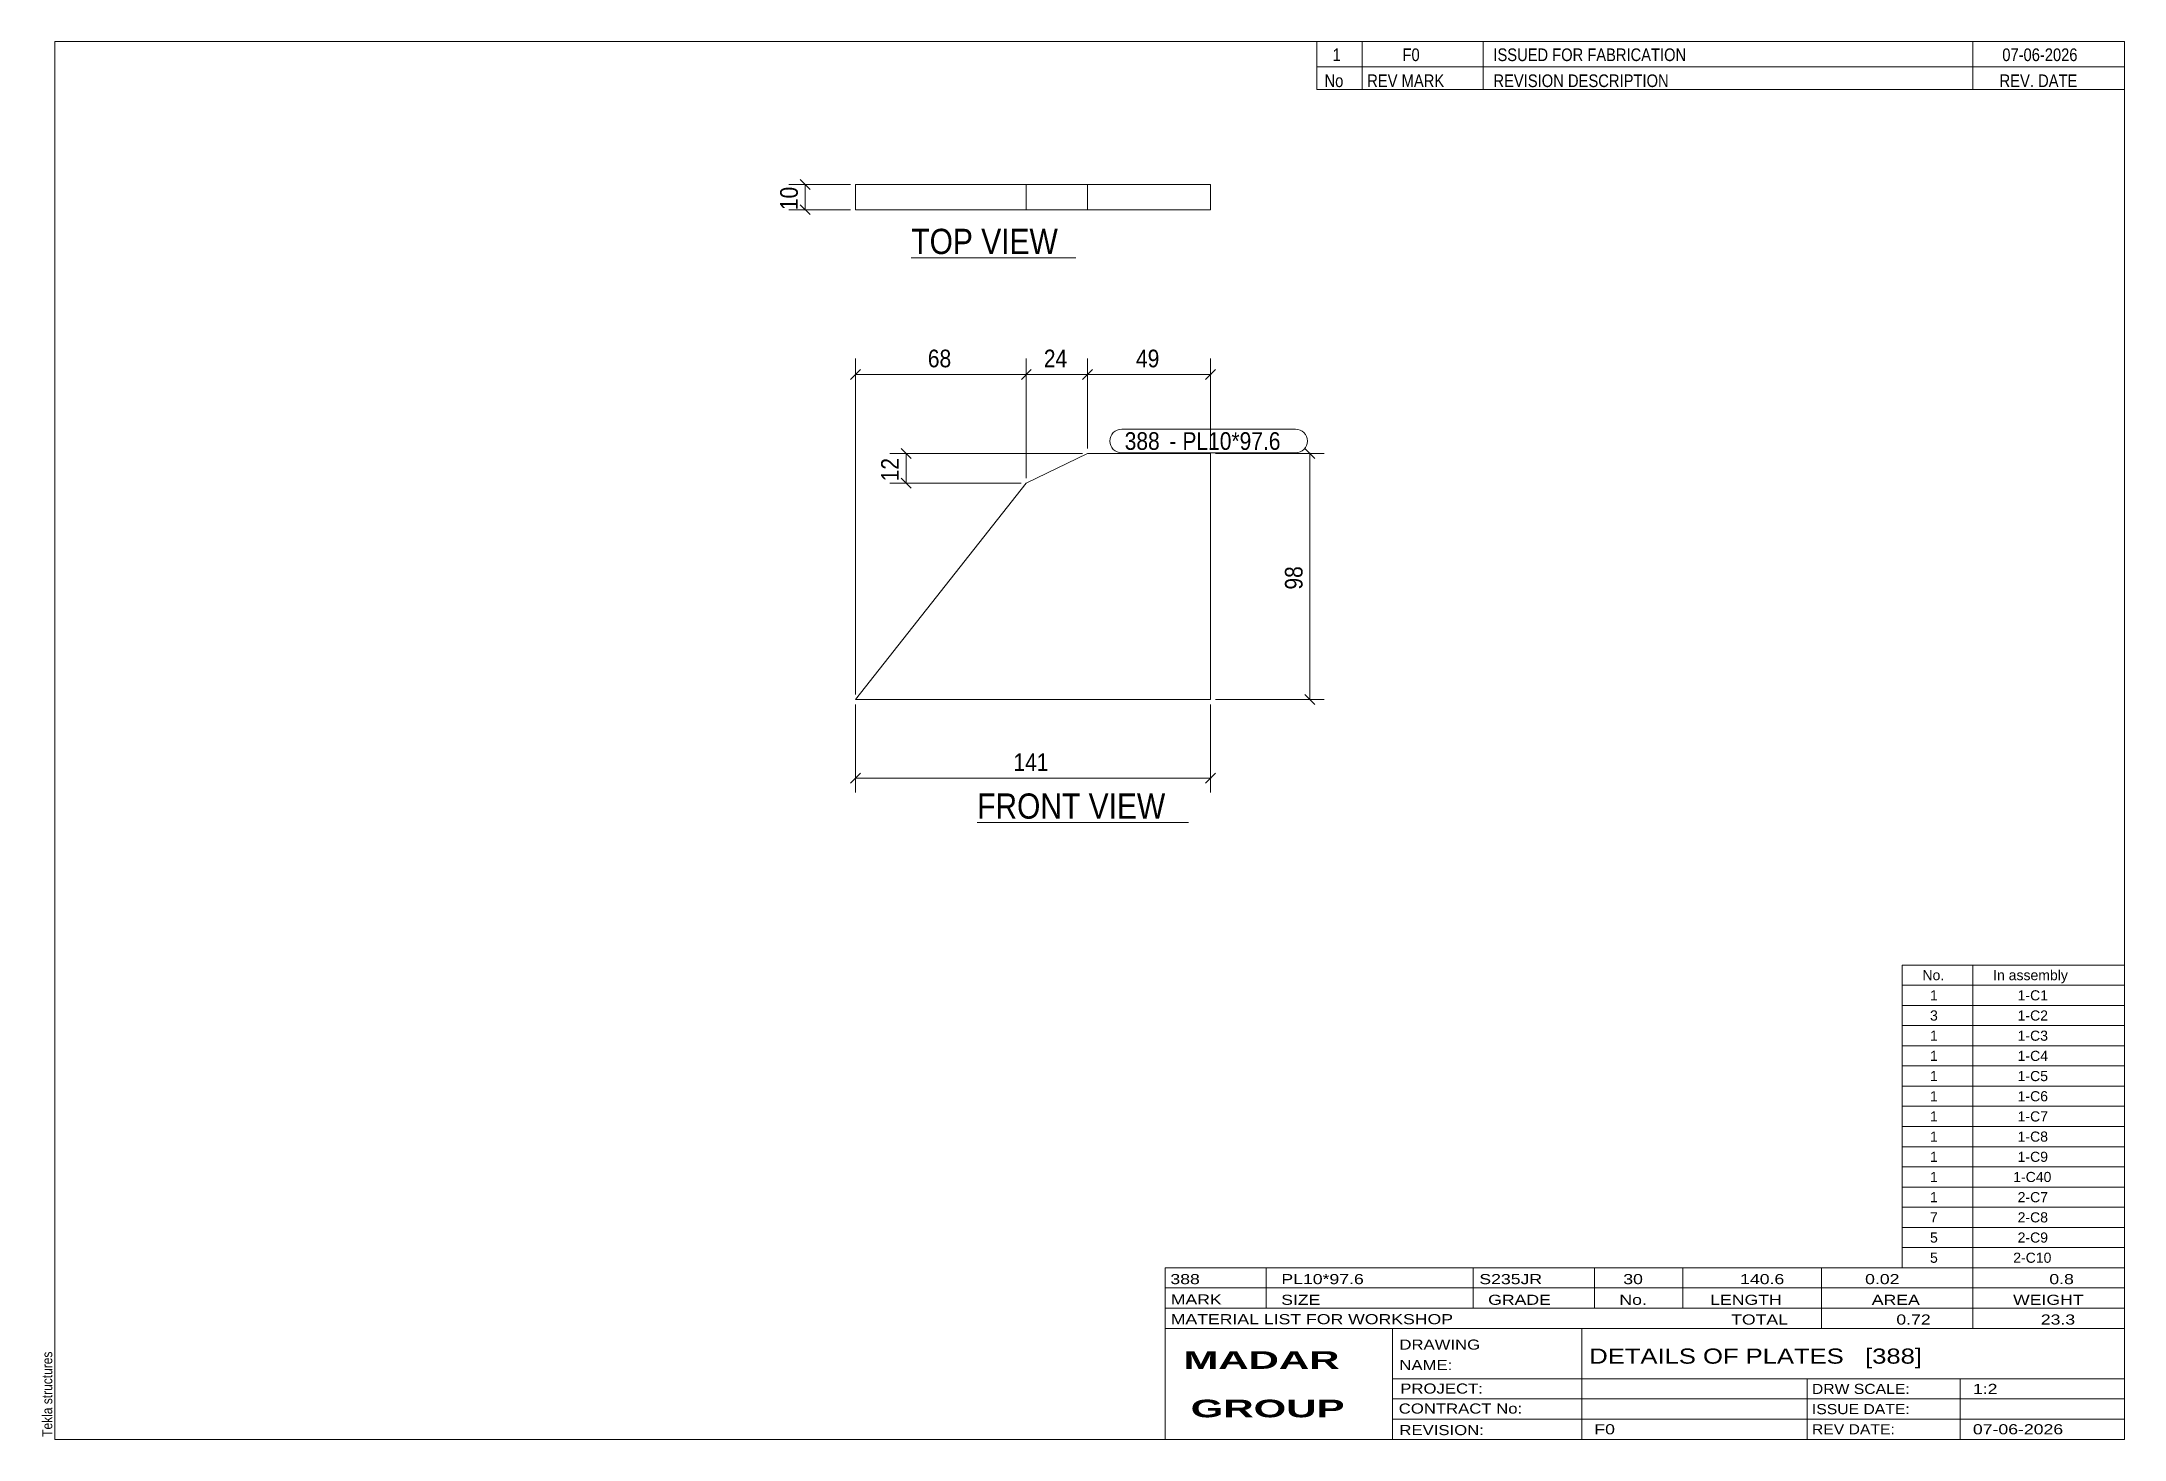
# Model space of a CAD drawing. Header units: millimetres. Extents: x 2 to 415, y 5 to 282.
import ezdxf

# ---------------------------------------------------------------- set-up
doc = ezdxf.new("R2010")
doc.units = ezdxf.units.MM
doc.linetypes.add('XKITLINE00', pattern=[0])
doc.linetypes.add('XKITLINE02', pattern=[4, 2, -2])
for name, color, linetype, lineweight in [('Dimensions', 7, 'Continuous', 0), ('DrawingSheet', 5, 'Continuous', 0), ('OtherObjectType', 7, 'Continuous', 0), ('Part', 2, 'Continuous', 0), ('PartMark', 7, 'Continuous', 0)]:
    doc.layers.add(name, color=color, linetype=linetype, lineweight=lineweight)
doc.styles.add('ARIAL', font='ARIAL.TTF')
doc.styles.add('ARIAL_BOLD', font='ARIALBD.TTF')
doc.styles.add('ARIAL_NARROW', font='ARIALN.TTF')

# ---------------------------------------------------------------- blocks, each defined once
blk = doc.blocks.new('*A1')
at = {"layer": 'Part', "color": 2, "linetype": 'XKITLINE00', "lineweight": 0}
for p, q in [((209.61, 200.4), (197.47, 194.51)), ((209.61, 200.4), (233.97, 200.4)), ((233.97, 200.4), (233.97, 151.61)), ((197.47, 194.51), (163.65, 151.61)), ((163.65, 151.61), (233.97, 151.61))]:
    blk.add_line(p, q, dxfattribs=at)
blk = doc.blocks.new('*A2')
at = {"layer": 'Part', "color": 2, "linetype": 'XKITLINE00', "lineweight": 0}
for p, q in [((163.65, 248.7), (163.65, 253.7)), ((163.65, 253.7), (209.61, 253.7)), ((197.47, 248.7), (197.47, 253.7)), ((209.61, 248.7), (209.61, 253.7)), ((233.97, 253.7), (209.61, 253.7)), ((233.97, 253.7), (233.97, 253.7)), ((233.97, 248.7), (233.97, 253.7)), ((209.61, 248.7), (163.65, 248.7)), ((233.97, 248.7), (209.61, 248.7)), ((233.97, 248.7), (233.97, 248.7))]:
    blk.add_line(p, q, dxfattribs=at)
at = {"layer": 'Part', "color": 7, "linetype": 'XKITLINE02', "lineweight": 0}
blk.add_line((233.97, 248.7), (233.97, 253.7), dxfattribs=at)
blk = doc.blocks.new('*A3')
at = {"layer": 'DrawingSheet', "color": 5, "linetype": 'XKITLINE00', "lineweight": 0}
for p, q in [((415, 282), (5, 282)), ((5, 282), (5, 5)), ((415, 5), (415, 282)), ((5, 5), (415, 5))]:
    blk.add_line(p, q, dxfattribs=at)
at = {"layer": 'DrawingSheet', "color": 5, "style": 'ARIAL', "width": 0.85}
blk.add_text('Tekla structures', height=2, rotation=90, dxfattribs=at).set_placement((4.5, 5.5))
blk = doc.blocks.new('*A4')
at = {"layer": 'OtherObjectType', "color": 7, "linetype": 'XKITLINE00', "lineweight": 0}
for p, q in [((371, 99), (415, 99)), ((371, 95), (371, 99)), ((371, 95), (415, 95)), ((371, 91), (371, 95)), ((385, 95), (385, 99)), ((385, 91), (385, 95)), ((415, 95), (415, 99)), ((415, 91), (415, 95)), ((371, 91), (415, 91)), ((371, 87), (371, 91)), ((385, 87), (385, 91)), ((415, 87), (415, 91)), ((371, 87), (415, 87)), ((371, 83), (371, 87)), ((385, 83), (385, 87)), ((415, 83), (415, 87)), ((371, 83), (415, 83)), ((371, 79), (371, 83)), ((385, 79), (385, 83)), ((415, 79), (415, 83)), ((371, 79), (415, 79)), ((371, 75), (371, 79)), ((385, 75), (385, 79)), ((415, 75), (415, 79)), ((371, 75), (415, 75)), ((371, 71), (371, 75)), ((385, 71), (385, 75)), ((415, 71), (415, 75)), ((371, 71), (415, 71)), ((371, 67), (371, 71)), ((385, 67), (385, 71)), ((415, 67), (415, 71)), ((371, 67), (415, 67)), ((371, 63), (371, 67)), ((385, 63), (385, 67)), ((415, 63), (415, 67)), ((371, 63), (415, 63)), ((371, 59), (371, 63)), ((385, 59), (385, 63)), ((415, 59), (415, 63)), ((371, 59), (415, 59)), ((371, 55), (371, 59)), ((385, 55), (385, 59)), ((415, 55), (415, 59)), ((371, 55), (415, 55)), ((371, 51), (371, 55)), ((385, 51), (385, 55)), ((415, 51), (415, 55)), ((371, 51), (415, 51)), ((371, 47), (371, 51)), ((385, 47), (385, 51)), ((415, 47), (415, 51)), ((371, 47), (415, 47)), ((371, 43), (371, 47)), ((385, 43), (385, 47)), ((415, 43), (415, 47)), ((371, 43), (415, 43)), ((371, 39), (371, 43)), ((385, 39), (385, 43)), ((415, 39), (415, 43)), ((371, 39), (415, 39))]:
    blk.add_line(p, q, dxfattribs=at)
at = {"layer": 'OtherObjectType', "color": 7, "style": 'ARIAL_NARROW', "width": 1.211571}
for s, p in [('No.', (375, 96)), ('In assembly', (389, 96)), ('1', (376.5, 92)), ('1-C1', (393.86, 92)), ('3', (376.5, 88)), ('1-C2', (393.86, 88)), ('1', (376.5, 84)), ('1-C3', (393.86, 84)), ('1', (376.5, 80)), ('1-C4', (393.86, 80)), ('1', (376.5, 76)), ('1-C5', (393.86, 76)), ('1', (376.5, 72)), ('1-C6', (393.86, 72)), ('1', (376.5, 68)), ('1-C7', (393.86, 68)), ('1-C8', (393.86, 64)), ('1', (376.5, 64)), ('1', (376.5, 60)), ('1-C9', (393.86, 60)), ('1', (376.5, 56)), ('1-C40', (392.99, 56)), ('1', (376.5, 52)), ('2-C7', (393.86, 52)), ('7', (376.5, 48)), ('2-C8', (393.86, 48)), ('5', (376.5, 44)), ('2-C9', (393.86, 44)), ('5', (376.5, 40)), ('2-C10', (392.99, 40))]:
    blk.add_text(s, height=2, dxfattribs=at).set_placement(p)
blk = doc.blocks.new('*A5')
at = {"layer": 'OtherObjectType', "color": 7, "linetype": 'XKITLINE00', "lineweight": 0}
for p, q in [((255, 282), (415, 282)), ((415, 282), (255, 282)), ((255, 282), (255, 277)), ((264, 282), (264, 277)), ((288, 282), (288, 277)), ((385, 282), (385, 277)), ((415, 282), (415, 277)), ((255, 277), (415, 277)), ((255, 277), (255, 272.5)), ((255, 277), (415, 277)), ((264, 277), (264, 272.5)), ((288, 277), (288, 272.5)), ((385, 277), (385, 272.5)), ((415, 277), (415, 272.5)), ((415, 272.5), (255, 272.5))]:
    blk.add_line(p, q, dxfattribs=at)
at = {"layer": 'OtherObjectType', "color": 7, "style": 'ARIAL_NARROW'}
for s, width, p in [('1', 1.017001, (258.16, 278.15)), ('F0', 1.017001, (272, 278.15)), ('ISSUED FOR FABRICATION', 1.017001, (290, 278.15)), ('07-06-2026', 1.017001, (390.82, 278.15)), ('No', 1.02, (256.54, 273)), ('REV MARK', 1.02, (265, 273)), ('REVISION DESCRIPTION', 1.02, (290, 273)), ('REV. DATE', 1.02, (390.28, 273))]:
    blk.add_text(s, height=2.5, dxfattribs=dict(at, width=width)).set_placement(p)
blk = doc.blocks.new('*A6')
at = {"layer": 'OtherObjectType', "color": 7, "linetype": 'XKITLINE00', "lineweight": 0}
for p, q in [((225, 39), (415, 39)), ((225, 39), (225, 35)), ((225, 39), (415, 39)), ((245, 35), (245, 39)), ((286, 35), (286, 39)), ((310, 35), (310, 39)), ((327.5, 35), (327.5, 39)), ((355, 35), (355, 39)), ((385, 35), (385, 39)), ((415, 35), (415, 39)), ((225, 35), (415, 35)), ((225, 35), (225, 5)), ((225, 35), (415, 35)), ((245, 31), (245, 35)), ((286, 31), (286, 35)), ((310, 31), (310, 35)), ((327.5, 31), (327.5, 35)), ((355, 31), (355, 35)), ((385, 31), (385, 35)), ((415, 31), (415, 35)), ((225, 31), (415, 31)), ((355, 27), (355, 31)), ((385, 27), (385, 31)), ((415, 27), (415, 31)), ((225, 27), (415, 27)), ((270, 21), (270, 27)), ((307.5, 17), (307.5, 27)), ((415, 21), (415, 27)), ((270, 21), (270, 5)), ((415, 17), (415, 21)), ((270, 17), (415, 17)), ((307.5, 5), (307.5, 17)), ((352.16, 13), (352.16, 17)), ((382.5, 5), (382.5, 17)), ((415, 13), (415, 17)), ((270, 13), (415, 13)), ((352.16, 5), (352.16, 13)), ((415, 9), (415, 13)), ((270, 9), (415, 9)), ((415, 5), (415, 9)), ((225, 5), (415, 5)), ((262.5, 5), (415, 5))]:
    blk.add_line(p, q, dxfattribs=at)
at = {"layer": 'OtherObjectType', "color": 7, "style": 'ARIAL_NARROW'}
for s, height, width, p in [('388', 2, 1.525501, (226.01, 35.76)), ('PL10*97.6', 2, 1.525501, (248, 35.76)), ('S235JR', 2, 1.525501, (287.22, 35.76)), ('30', 2, 1.525501, (315.73, 35.76)), ('140.6', 2, 1.525501, (338.88, 35.76)), ('0.02', 2, 1.525501, (363.64, 35.76)), ('0.8', 2, 1.525501, (400.14, 35.76)), ('MARK', 2, 1.525501, (226.08, 31.73)), ('SIZE', 2, 1.525501, (247.96, 31.66)), ('GRADE', 2, 1.525501, (288.96, 31.66)), ('No.', 2, 1.525501, (314.96, 31.66)), ('LENGTH', 2, 1.525501, (332.96, 31.66)), ('AREA', 2, 1.525501, (364.96, 31.66)), ('WEIGHT', 2, 1.525501, (392.96, 31.66)), ('MATERIAL LIST FOR WORKSHOP', 2, 1.525501, (226.08, 27.82)), ('TOTAL', 2, 1.525501, (337.1, 27.75)), ('0.72', 2, 1.525501, (369.83, 27.75)), ('23.3', 2, 1.525501, (398.45, 27.75)), ('DRAWING', 2, 1.445, (271.38, 22.78)), ('NAME:', 2, 1.445, (271.38, 18.72)), ('DETAILS OF PLATES   [388]', 3, 1.474651, (309, 20)), ('PROJECT:', 2, 1.445, (271.55, 14.07)), ('DRW SCALE:', 2, 1.36, (353.1, 14)), ('1:2', 2, 1.525501, (385, 14)), ('CONTRACT No:', 2, 1.445, (271.25, 10.11)), ('ISSUE DATE:', 2, 1.36, (353.1, 10)), ('REVISION:', 2, 1.445, (271.38, 5.84)), ('F0', 2, 1.525501, (310, 6)), ('REV DATE:', 2, 1.36, (353.1, 6)), ('07-06-2026', 2, 1.525501, (385, 6))]:
    blk.add_text(s, height=height, dxfattribs=dict(at, width=width)).set_placement(p)
at = {"layer": 'OtherObjectType', "color": 1, "style": 'ARIAL_BOLD', "width": 1.7}
for s, p in [('MADAR ', (228.58, 18.97)), ('GROUP', (230.03, 9.37))]:
    blk.add_text(s, height=3.5, dxfattribs=at).set_placement(p)
blk = doc.blocks.new('*A7')
at = {"layer": 'Dimensions', "color": 7, "linetype": 'XKITLINE00', "lineweight": 0}
for p, q in [((163.65, 150.61), (163.65, 133.21)), ((233.97, 150.61), (233.97, 133.21)), ((164.64, 137), (162.66, 135.02)), ((234.96, 137), (232.98, 135.02)), ((163.65, 136.01), (233.97, 136.01))]:
    blk.add_line(p, q, dxfattribs=at)
at = {"layer": 'Dimensions', "color": 3}
for p in [(163.65, 136.01), (233.97, 136.01)]:
    blk.add_point(p, dxfattribs=at)
at = {"layer": 'Dimensions', "color": 3, "style": 'ARIAL', "width": 0.85}
blk.add_text('141', height=3.5, dxfattribs=at).set_placement((194.92, 137.46))
blk = doc.blocks.new('*A8')
at = {"layer": 'Dimensions', "color": 7, "linetype": 'XKITLINE00', "lineweight": 0}
for p, q in [((163.65, 152.61), (163.65, 219.21)), ((197.47, 195.51), (197.47, 219.21)), ((164.64, 217), (162.66, 215.02)), ((163.65, 216.01), (197.47, 216.01)), ((198.46, 217), (196.48, 215.02))]:
    blk.add_line(p, q, dxfattribs=at)
at = {"layer": 'Dimensions', "color": 3}
for p in [(163.65, 216.01), (197.47, 216.01)]:
    blk.add_point(p, dxfattribs=at)
at = {"layer": 'Dimensions', "color": 3, "style": 'ARIAL', "width": 0.85}
blk.add_text('68', height=3.5, dxfattribs=at).set_placement((177.96, 217.46))
blk = doc.blocks.new('*A9')
at = {"layer": 'Dimensions', "color": 7, "linetype": 'XKITLINE00', "lineweight": 0}
for p, q in [((197.47, 195.51), (197.47, 219.21)), ((209.61, 201.4), (209.61, 219.21)), ((198.46, 217), (196.48, 215.02)), ((197.47, 216.01), (209.61, 216.01)), ((210.6, 217), (208.62, 215.02))]:
    blk.add_line(p, q, dxfattribs=at)
at = {"layer": 'Dimensions', "color": 3}
for p in [(197.47, 216.01), (209.61, 216.01)]:
    blk.add_point(p, dxfattribs=at)
at = {"layer": 'Dimensions', "color": 3, "style": 'ARIAL', "width": 0.85}
blk.add_text('24', height=3.5, dxfattribs=at).set_placement((200.94, 217.46))
blk = doc.blocks.new('*A10')
at = {"layer": 'Dimensions', "color": 7, "linetype": 'XKITLINE00', "lineweight": 0}
for p, q in [((209.61, 201.4), (209.61, 219.21)), ((233.97, 201.4), (233.97, 219.21)), ((210.6, 217), (208.62, 215.02)), ((209.61, 216.01), (233.97, 216.01)), ((234.96, 217), (232.98, 215.02))]:
    blk.add_line(p, q, dxfattribs=at)
at = {"layer": 'Dimensions', "color": 3}
for p in [(209.61, 216.01), (233.97, 216.01)]:
    blk.add_point(p, dxfattribs=at)
at = {"layer": 'Dimensions', "color": 3, "style": 'ARIAL', "width": 0.85}
blk.add_text('49', height=3.5, dxfattribs=at).set_placement((219.2, 217.46))
blk = doc.blocks.new('*A11')
at = {"layer": 'Dimensions', "color": 7, "linetype": 'XKITLINE00', "lineweight": 0}
for p, q in [((234.97, 200.4), (256.45, 200.4)), ((252.66, 201.39), (254.64, 199.41)), ((253.65, 151.61), (253.65, 200.4)), ((234.97, 151.61), (256.45, 151.61)), ((252.66, 152.6), (254.64, 150.62))]:
    blk.add_line(p, q, dxfattribs=at)
at = {"layer": 'Dimensions', "color": 3}
for p in [(253.65, 200.4), (253.65, 151.61)]:
    blk.add_point(p, dxfattribs=at)
at = {"layer": 'Dimensions', "color": 3, "style": 'ARIAL', "width": 0.85}
blk.add_text('98', height=3.5, rotation=90.0002, dxfattribs=at).set_placement((252.2, 173.41))
blk = doc.blocks.new('*A12')
at = {"layer": 'Dimensions', "color": 7, "linetype": 'XKITLINE00', "lineweight": 0}
for p, q in [((208.61, 200.4), (170.45, 200.4)), ((172.66, 201.39), (174.64, 199.41)), ((173.65, 194.51), (173.65, 200.4)), ((196.47, 194.51), (170.45, 194.51)), ((172.66, 195.5), (174.64, 193.52))]:
    blk.add_line(p, q, dxfattribs=at)
at = {"layer": 'Dimensions', "color": 3}
for p in [(173.65, 200.4), (173.65, 194.51)]:
    blk.add_point(p, dxfattribs=at)
at = {"layer": 'Dimensions', "color": 3, "style": 'ARIAL', "width": 0.85}
blk.add_text('12', height=3.5, rotation=90.0002, dxfattribs=at).set_placement((172.2, 194.86))
blk = doc.blocks.new('*A13')
at = {"layer": 'PartMark', "color": 7, "linetype": 'XKITLINE00', "lineweight": 0}
for p, q in [((216.36, 205.2), (250.81, 205.2)), ((216.36, 200.5), (250.81, 200.5))]:
    blk.add_line(p, q, dxfattribs=at)
for centre, start, end in [((216.36, 202.85), 89.999, 269.999), ((250.81, 202.85), 269.999, 89.999)]:
    blk.add_arc(centre, 2.35, start, end, dxfattribs=at)
at = {"layer": 'PartMark', "color": 1, "style": 'ARIAL', "width": 0.85}
blk.add_text('388', height=3.5, dxfattribs=at).set_placement((216.96, 201.1))
at = {"layer": 'PartMark', "color": 3, "style": 'ARIAL', "width": 0.85}
for s, p in [('-', (225.8, 201.1)), ('PL10*97.6', (228.4, 201.1))]:
    blk.add_text(s, height=3.5, dxfattribs=at).set_placement(p)
blk = doc.blocks.new('*A14')
at = {"layer": 'OtherObjectType', "color": 7, "linetype": 'XKITLINE00', "lineweight": 0}
blk.add_line((187.72, 127.26), (229.58, 127.26), dxfattribs=at)
at = {"layer": 'OtherObjectType', "color": 3, "style": 'ARIAL', "width": 0.85}
blk.add_text('FRONT VIEW', height=5, dxfattribs=at).set_placement((187.72, 128.01))
blk = doc.blocks.new('*A15')
at = {"layer": 'Dimensions', "color": 7, "linetype": 'XKITLINE00', "lineweight": 0}
for p, q in [((162.65, 253.7), (150.45, 253.7)), ((152.66, 254.69), (154.64, 252.71)), ((153.65, 248.7), (153.65, 253.7)), ((162.65, 248.7), (150.45, 248.7)), ((152.66, 249.69), (154.64, 247.71))]:
    blk.add_line(p, q, dxfattribs=at)
at = {"layer": 'Dimensions', "color": 3}
for p in [(153.65, 253.7), (153.65, 248.7)]:
    blk.add_point(p, dxfattribs=at)
at = {"layer": 'Dimensions', "color": 3, "style": 'ARIAL', "width": 0.85}
blk.add_text('10', height=3.5, rotation=90.0002, dxfattribs=at).set_placement((152.2, 248.61))
blk = doc.blocks.new('*A16')
at = {"layer": 'OtherObjectType', "color": 7, "linetype": 'XKITLINE00', "lineweight": 0}
blk.add_line((174.68, 239.16), (207.29, 239.16), dxfattribs=at)
at = {"layer": 'OtherObjectType', "color": 3, "style": 'ARIAL', "width": 0.85}
blk.add_text('TOP VIEW', height=5, dxfattribs=at).set_placement((174.68, 239.91))

msp = doc.modelspace()

# ---------------------------------------------------------------- block references
at = {"lineweight": 0}
for name in ['*A3', '*A5', '*A15', '*A2', '*A16', '*A8', '*A9', '*A10', '*A13', '*A1', '*A12', '*A11', '*A7', '*A14', '*A4', '*A6']:
    msp.add_blockref(name, (0, 0), dxfattribs=at)

doc.saveas('drawing.dxf')
